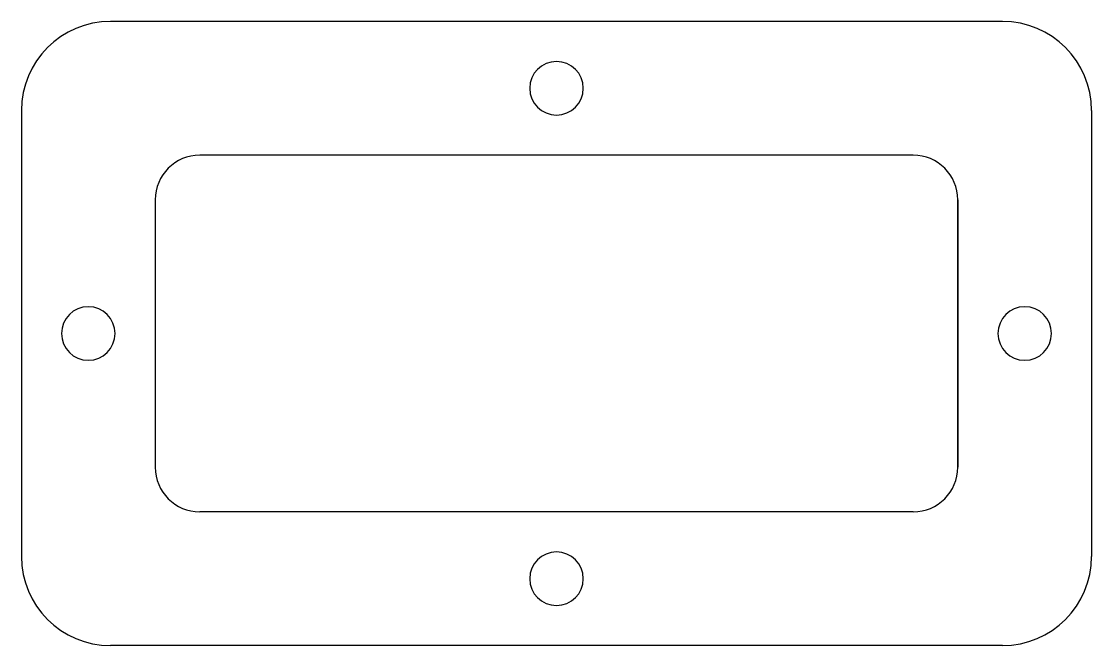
# Model space of a CAD drawing. Header units: millimetres. Extents: x -60 to 60, y -35 to 35.
import ezdxf

# ---------------------------------------------------------------- set-up
doc = ezdxf.new("R2010")
doc.units = ezdxf.units.MM
doc.layers.add('BARRENOS', color=3, linetype='CONTINUOUS')
doc.layers.add('CONTORNO', color=7, linetype='CONTINUOUS')

msp = doc.modelspace()

# ---------------------------------------------------------------- linework, layer by layer
at = {"layer": 'BARRENOS'}
for centre, start, end in [((0, 27.5), 0, 180), ((0, 27.5), 180, 360), ((-52.5, 0), 0, 180), ((52.5, 0), 0, 180), ((-52.5, 0), 180, 360), ((52.5, 0), 180, 360), ((0, -27.5), 0, 180), ((0, -27.5), 180, 360)]:
    msp.add_arc(centre, 3, start, end, dxfattribs=at)
at = {"layer": 'CONTORNO'}
for p, q in [((50, 35), (-50, 35)), ((-60, 25), (-60, -25)), ((60, 25), (60, -25)), ((40, 20), (-40, 20)), ((-45, 15), (-45, -15)), ((45, -15), (45, 15)), ((45, 15), (45, -15)), ((40, -20), (-40, -20)), ((50, -35), (-50, -35))]:
    msp.add_line(p, q, dxfattribs=at)
for centre, radius, start, end in [((-50, 25), 10, 90, 180), ((50, 25), 10, 0, 90), ((-40, 15), 5, 90, 180), ((40, 15), 5, 0, 90), ((-40, -15), 5, 180, 270), ((40, -15), 5, 270, 360), ((-50, -25), 10, 180, 270), ((50, -25), 10, 270, 360)]:
    msp.add_arc(centre, radius, start, end, dxfattribs=at)

doc.saveas('drawing.dxf')
